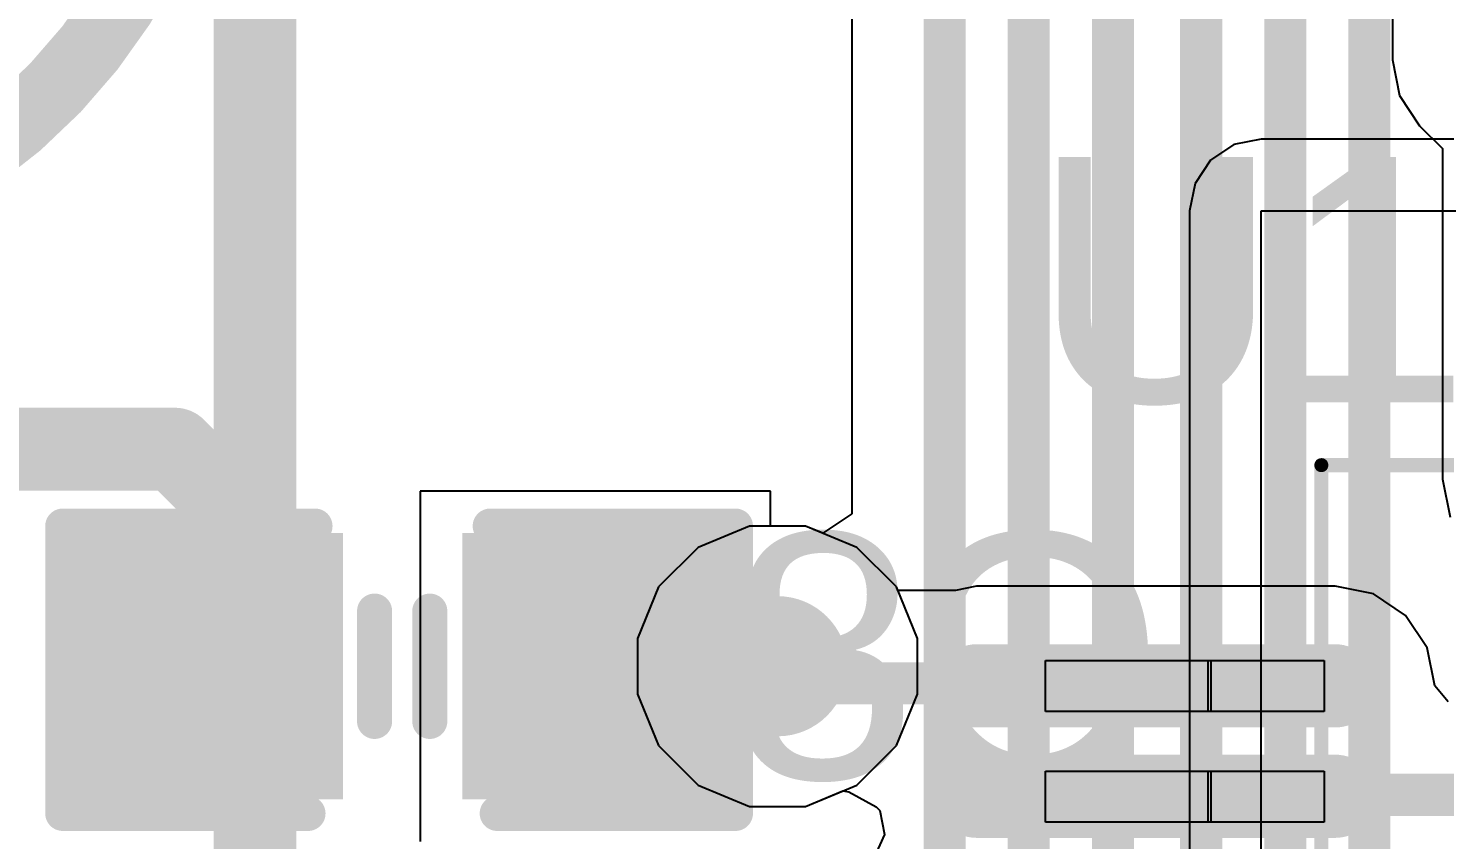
# Model space of a CAD drawing. Header units: inches. Extents: x -1 to 1.07, y -0.9 to 1.08.
# Drawn here: x -0.7209 to -0.5188, y 0.0703 to 0.186 of the extents above; entities that cross this region are included whole.
import ezdxf

# ---------------------------------------------------------------- set-up
doc = ezdxf.new("R2010")
doc.units = ezdxf.units.IN
doc.header["$MEASUREMENT"] = 0
for name, color, linetype in [('BottomLayer', 5, 'Continuous'), ('BottomOverlay', 54, 'Continuous'), ('BottomPaste', 16, 'Continuous'), ('BottomSolder', 6, 'Continuous'), ('Mechanical15', 56, 'Continuous'), ('MidLayer1', 16, 'Continuous'), ('MidLayer2', 76, 'Continuous'), ('MultiLayer', 9, 'Continuous'), ('PadHoleLayer', 156, 'Continuous'), ('TopLayer', 1, 'Continuous'), ('TopOverlay', 2, 'Continuous'), ('TopPaste', 8, 'Continuous'), ('TopSolder', 216, 'Continuous'), ('ViaHoleLayer', 16, 'Continuous')]:
    doc.layers.add(name, color=color, linetype=linetype)
doc.styles.add('Arial', font='', dxfattribs={"height": 0.2})
doc.styles.get('Arial').set_extended_font_data('Arial')

# ---------------------------------------------------------------- blocks, each defined once
blk = doc.blocks.new('MIC_TH_BD4_0_P2_00_D0_4_L_FD_15')
at = {"layer": 'BottomLayer'}
h = blk.add_hatch(color=5, dxfattribs=at)
edge = h.paths.add_edge_path()
edge.add_arc((-0.02756, 0), 0.02165, 0, 360)
blk.add_hatch(color=5, dxfattribs=at).paths.add_polyline_path([(0.04921, 0.02165), (0.04921, -0.02165), (0.00591, -0.02165), (0.00591, 0.02165)])
at = {"layer": 'BottomSolder'}
h = blk.add_hatch(color=6, dxfattribs=at)
edge = h.paths.add_edge_path()
edge.add_arc((-0.02756, 0), 0.02565, 0, 360)
blk.add_hatch(color=6, dxfattribs=at).paths.add_polyline_path([(0.05321, 0.02565), (0.05321, -0.02565), (0.00191, -0.02565), (0.00191, 0.02565)])
at = {"layer": 'MidLayer1'}
h = blk.add_hatch(color=16, dxfattribs=at)
edge = h.paths.add_edge_path()
edge.add_arc((-0.02756, 0), 0.02165, 0, 360)
blk.add_hatch(color=16, dxfattribs=at).paths.add_polyline_path([(0.04921, 0.02165), (0.04921, -0.02165), (0.00591, -0.02165), (0.00591, 0.02165)])
at = {"layer": 'MidLayer2'}
h = blk.add_hatch(color=76, dxfattribs=at)
edge = h.paths.add_edge_path()
edge.add_arc((-0.02756, 0), 0.02165, 0, 360)
blk.add_hatch(color=76, dxfattribs=at).paths.add_polyline_path([(0.04921, 0.02165), (0.04921, -0.02165), (0.00591, -0.02165), (0.00591, 0.02165)])
at = {"layer": 'MultiLayer'}
h = blk.add_hatch(color=9, dxfattribs=at)
edge = h.paths.add_edge_path()
edge.add_arc((-0.02756, 0), 0.02165, 0, 360)
blk.add_hatch(color=9, dxfattribs=at).paths.add_polyline_path([(0.04921, 0.02165), (0.04921, -0.02165), (0.00591, -0.02165), (0.00591, 0.02165)])
at = {"layer": 'PadHoleLayer'}
h = blk.add_hatch(color=156, dxfattribs=at)
edge = h.paths.add_edge_path()
edge.add_arc((-0.02756, 0), 0.01378, 0, 360)
h = blk.add_hatch(color=156, dxfattribs=at)
edge = h.paths.add_edge_path()
edge.add_arc((0.02756, 0), 0.01378, 0, 360)
at = {"layer": 'TopLayer'}
h = blk.add_hatch(color=1, dxfattribs=at)
edge = h.paths.add_edge_path()
edge.add_arc((-0.02756, 0), 0.02165, 0, 360)
blk.add_hatch(color=1, dxfattribs=at).paths.add_polyline_path([(0.04921, 0.02165), (0.04921, -0.02165), (0.00591, -0.02165), (0.00591, 0.02165)])
at = {"layer": 'TopSolder'}
h = blk.add_hatch(color=216, dxfattribs=at)
edge = h.paths.add_edge_path()
edge.add_arc((-0.02756, 0), 0.02565, 0, 360)
blk.add_hatch(color=216, dxfattribs=at).paths.add_polyline_path([(0.05321, 0.02565), (0.05321, -0.02565), (0.00191, -0.02565), (0.00191, 0.02565)])
at = {"layer": 'TopOverlay'}
for points in [[(0.07874, -0.02165, 0.01, 0.01, 1), (-0.07874, -0.02165, 0.01, 0.01, 1)], [(-0.08124, -0.02165, 0.005, 0.005, 1), (-0.07624, -0.02165, 0.005, 0.005, 1)], [(0.07624, -0.02165, 0.005, 0.005, 1), (0.08124, -0.02165, 0.005, 0.005, 1)], [(-0.0325, -0.03, 0.005, 0.005, 1), (-0.0275, -0.03, 0.005, 0.005, 1)], [(0.0275, -0.03, 0.005, 0.005, 1), (0.0325, -0.03, 0.005, 0.005, 1)], [(0.0075, -0.04999, 0.005, 0.005, 1), (0.0125, -0.04999, 0.005, 0.005, 1)], [(0.0475, -0.04999, 0.005, 0.005, 1), (0.0525, -0.04999, 0.005, 0.005, 1)], [(-0.0325, -0.07, 0.005, 0.005, 1), (-0.0275, -0.07, 0.005, 0.005, 1)], [(0.0275, -0.07, 0.005, 0.005, 1), (0.0325, -0.07, 0.005, 0.005, 1)]]:
    blk.add_lwpolyline(points, format="xyseb", close=True, dxfattribs=at)
for points in [[(-0.03, -0.03, 0.01, 0.01, 0), (-0.03, -0.07, 0.01, 0.01, 0)], [(0.03, -0.07, 0.01, 0.01, 0), (0.03, -0.03, 0.01, 0.01, 0)], [(0.05, -0.04999, 0.01, 0.01, 0), (0.01, -0.04999, 0.01, 0.01, 0)]]:
    blk.add_lwpolyline(points, format="xyseb", dxfattribs=at)
blk = doc.blocks.new('IC_V3S_22')
at = {"layer": 'TopLayer'}
h = blk.add_hatch(color=1, dxfattribs=at)
edge = h.paths.add_edge_path()
edge.add_arc((-0.31979, 0.2441), 0.003937, 90, 270)
edge.add_line((-0.31979, 0.240163), (-0.26861, 0.240163))
edge.add_arc((-0.26861, 0.2441), 0.003937, 270, 450)
edge.add_line((-0.26861, 0.248037), (-0.31979, 0.248037))
h = blk.add_hatch(color=1, dxfattribs=at)
edge = h.paths.add_edge_path()
edge.add_arc((-0.31979, 0.22835), 0.003937, 90, 270)
edge.add_line((-0.31979, 0.224413), (-0.26861, 0.224413))
edge.add_arc((-0.26861, 0.22835), 0.003937, 270, 450)
edge.add_line((-0.26861, 0.232287), (-0.31979, 0.232287))
at = {"layer": 'TopPaste'}
h = blk.add_hatch(color=8, dxfattribs=at)
edge = h.paths.add_edge_path()
edge.add_arc((-0.31979, 0.2441), 0.003937, 90, 270)
edge.add_line((-0.31979, 0.240163), (-0.26861, 0.240163))
edge.add_arc((-0.26861, 0.2441), 0.003937, 270, 450)
edge.add_line((-0.26861, 0.248037), (-0.31979, 0.248037))
h = blk.add_hatch(color=8, dxfattribs=at)
edge = h.paths.add_edge_path()
edge.add_arc((-0.31979, 0.22835), 0.003937, 90, 270)
edge.add_line((-0.31979, 0.224413), (-0.26861, 0.224413))
edge.add_arc((-0.26861, 0.22835), 0.003937, 270, 450)
edge.add_line((-0.26861, 0.232287), (-0.31979, 0.232287))
at = {"layer": 'TopSolder'}
h = blk.add_hatch(color=216, dxfattribs=at)
edge = h.paths.add_edge_path()
edge.add_arc((-0.31979, 0.2441), 0.005937, 90, 270)
edge.add_line((-0.31979, 0.238163), (-0.26861, 0.238163))
edge.add_arc((-0.26861, 0.2441), 0.005937, 270, 450)
edge.add_line((-0.26861, 0.250037), (-0.31979, 0.250037))
h = blk.add_hatch(color=216, dxfattribs=at)
edge = h.paths.add_edge_path()
edge.add_arc((-0.31979, 0.22835), 0.005937, 90, 270)
edge.add_line((-0.31979, 0.222413), (-0.26861, 0.222413))
edge.add_arc((-0.26861, 0.22835), 0.005937, 270, 450)
edge.add_line((-0.26861, 0.234287), (-0.31979, 0.234287))
at = {"layer": 'Mechanical15'}
for p, q in [((-0.309961, 0.240458), (-0.309961, 0.247742)), ((-0.309961, 0.247742), (-0.286339, 0.247742)), ((-0.286732, 0.240458), (-0.286732, 0.247742)), ((-0.286732, 0.247742), (-0.270197, 0.247742)), ((-0.286339, 0.247742), (-0.286339, 0.240458)), ((-0.270197, 0.247742), (-0.270197, 0.240458)), ((-0.309961, 0.240458), (-0.309961, 0.240458)), ((-0.286339, 0.240458), (-0.309961, 0.240458)), ((-0.286732, 0.240458), (-0.286732, 0.240458)), ((-0.270197, 0.240458), (-0.286732, 0.240458)), ((-0.309961, 0.224658), (-0.309961, 0.231942)), ((-0.309961, 0.231942), (-0.286339, 0.231942)), ((-0.286732, 0.224658), (-0.286732, 0.231942)), ((-0.286732, 0.231942), (-0.270197, 0.231942)), ((-0.286339, 0.231942), (-0.286339, 0.224658)), ((-0.270197, 0.231942), (-0.270197, 0.224658)), ((-0.309961, 0.224658), (-0.309961, 0.224658)), ((-0.286339, 0.224658), (-0.309961, 0.224658)), ((-0.286732, 0.224658), (-0.286732, 0.224658)), ((-0.270197, 0.224658), (-0.286732, 0.224658))]:
    blk.add_line(p, q, dxfattribs=at)
for points in [[(-0.270591, 0.275591, 0.002, 0.002, 0), (0.280591, 0.275591, 0.002, 0.002, 0)], [(-0.270591, -0.275591, 0.002, 0.002, 0), (-0.270591, 0.275591, 0.002, 0.002, 0)]]:
    blk.add_lwpolyline(points, format="xyseb", dxfattribs=at)
blk.add_lwpolyline([(-0.271091, 0.275591, 0.001, 0.001, 1), (-0.270091, 0.275591, 0.001, 0.001, 1)], format="xyseb", close=True, dxfattribs=at)
blk.add_lwpolyline([(-0.271091, 0.275591, 0.001, 0.001, 1), (-0.270091, 0.275591, 0.001, 0.001, 1)], format="xyseb", close=True, dxfattribs=at)
blk = doc.blocks.new('C0603_S_B_121')
at = {"layer": 'BottomLayer'}
for points in [[(-0.015, 0.015), (0.015, 0.015), (0.015, -0.015), (-0.015, -0.015)], [(0.04, 0.015), (0.07, 0.015), (0.07, -0.015), (0.04, -0.015)]]:
    blk.add_hatch(color=5, dxfattribs=at).paths.add_polyline_path(points)
at = {"layer": 'BottomPaste'}
for points in [[(-0.015, 0.015), (0.015, 0.015), (0.015, -0.015), (-0.015, -0.015)], [(0.04, 0.015), (0.07, 0.015), (0.07, -0.015), (0.04, -0.015)]]:
    blk.add_hatch(color=16, dxfattribs=at).paths.add_polyline_path(points)
at = {"layer": 'BottomSolder'}
for points in [[(-0.019, 0.019), (0.019, 0.019), (0.019, -0.019), (-0.019, -0.019)], [(0.036, 0.019), (0.074, 0.019), (0.074, -0.019), (0.036, -0.019)]]:
    blk.add_hatch(color=6, dxfattribs=at).paths.add_polyline_path(points)
at = {"layer": 'BottomOverlay'}
for points in [[(0.014, 0.021, 0.005, 0.005, 0), (-0.02, 0.021, 0.005, 0.005, 0)], [(-0.02, 0.01, 0.005, 0.005, 0), (-0.02, 0.021, 0.005, 0.005, 0)], [(0.076, 0.021, 0.005, 0.005, 0), (0.041, 0.021, 0.005, 0.005, 0)], [(0.076, 0.021, 0.005, 0.005, 0), (0.076, 0.011, 0.005, 0.005, 0)], [(-0.02, 0.01, 0.005, 0.005, 0), (-0.02, -0.02, 0.005, 0.005, 0)], [(0.076, -0.02, 0.005, 0.005, 0), (0.076, 0.011, 0.005, 0.005, 0)], [(0.02362, 0.00787, 0.005, 0.005, 0), (0.02362, -0.00787, 0.005, 0.005, 0)], [(0.0315, 0.00787, 0.005, 0.005, 0), (0.0315, -0.00787, 0.005, 0.005, 0)], [(0.015, -0.02, 0.005, 0.005, 0), (-0.02, -0.02, 0.005, 0.005, 0)], [(0.076, -0.02, 0.005, 0.005, 0), (0.04, -0.02, 0.005, 0.005, 0)]]:
    blk.add_lwpolyline(points, format="xyseb", dxfattribs=at)
for points in [[(-0.02125, 0.021, 0.0025, 0.0025, 1), (-0.01875, 0.021, 0.0025, 0.0025, 1)], [(-0.02125, 0.021, 0.0025, 0.0025, 1), (-0.01875, 0.021, 0.0025, 0.0025, 1)], [(0.01275, 0.021, 0.0025, 0.0025, 1), (0.01525, 0.021, 0.0025, 0.0025, 1)], [(0.03975, 0.021, 0.0025, 0.0025, 1), (0.04225, 0.021, 0.0025, 0.0025, 1)], [(0.07475, 0.021, 0.0025, 0.0025, 1), (0.07725, 0.021, 0.0025, 0.0025, 1)], [(0.07475, 0.021, 0.0025, 0.0025, 1), (0.07725, 0.021, 0.0025, 0.0025, 1)], [(-0.02125, 0.01, 0.0025, 0.0025, 1), (-0.01875, 0.01, 0.0025, 0.0025, 1)], [(-0.02125, 0.01, 0.0025, 0.0025, 1), (-0.01875, 0.01, 0.0025, 0.0025, 1)], [(0.07475, 0.011, 0.0025, 0.0025, 1), (0.07725, 0.011, 0.0025, 0.0025, 1)], [(0.07475, 0.011, 0.0025, 0.0025, 1), (0.07725, 0.011, 0.0025, 0.0025, 1)], [(0.02237, 0.00787, 0.0025, 0.0025, 1), (0.02487, 0.00787, 0.0025, 0.0025, 1)], [(0.03025, 0.00787, 0.0025, 0.0025, 1), (0.03275, 0.00787, 0.0025, 0.0025, 1)], [(0.02237, -0.00787, 0.0025, 0.0025, 1), (0.02487, -0.00787, 0.0025, 0.0025, 1)], [(0.03025, -0.00787, 0.0025, 0.0025, 1), (0.03275, -0.00787, 0.0025, 0.0025, 1)], [(-0.02125, -0.02, 0.0025, 0.0025, 1), (-0.01875, -0.02, 0.0025, 0.0025, 1)], [(-0.02125, -0.02, 0.0025, 0.0025, 1), (-0.01875, -0.02, 0.0025, 0.0025, 1)], [(0.01375, -0.02, 0.0025, 0.0025, 1), (0.01625, -0.02, 0.0025, 0.0025, 1)], [(0.03875, -0.02, 0.0025, 0.0025, 1), (0.04125, -0.02, 0.0025, 0.0025, 1)], [(0.07475, -0.02, 0.0025, 0.0025, 1), (0.07725, -0.02, 0.0025, 0.0025, 1)], [(0.07475, -0.02, 0.0025, 0.0025, 1), (0.07725, -0.02, 0.0025, 0.0025, 1)]]:
    blk.add_lwpolyline(points, format="xyseb", close=True, dxfattribs=at)

msp = doc.modelspace()

# ---------------------------------------------------------------- hatches: boundary and pattern name
at = {"layer": 'BottomLayer'}
h = msp.add_hatch(color=5, dxfattribs=at)
edge = h.paths.add_edge_path()
edge.add_arc((-0.614, 0.095), 0.01, 0, 360)
at = {"layer": 'MidLayer1'}
h = msp.add_hatch(color=16, dxfattribs=at)
edge = h.paths.add_edge_path()
edge.add_arc((-0.614, 0.095), 0.01, 0, 360)
at = {"layer": 'MidLayer2'}
h = msp.add_hatch(color=76, dxfattribs=at)
edge = h.paths.add_edge_path()
edge.add_arc((-0.614, 0.095), 0.01, 0, 360)
at = {"layer": 'TopLayer'}
h = msp.add_hatch(color=1, dxfattribs=at)
edge = h.paths.add_edge_path()
edge.add_arc((-0.614, 0.095), 0.01, 0, 360)
at = {"layer": 'ViaHoleLayer'}
h = msp.add_hatch(color=16, dxfattribs=at)
edge = h.paths.add_edge_path()
edge.add_arc((-0.614, 0.095), 0.005, 0, 360)

# ---------------------------------------------------------------- linework, layer by layer
at = {"layer": 'BottomLayer'}
for p, q in [((-0.6034, 0.45179), (-0.6034, 0.11676)), ((-0.615, 0.12), (-0.665, 0.12)), ((-0.665, 0.12), (-0.665, 0.07)), ((-0.615, 0.115), (-0.615, 0.12)), ((-0.6034, 0.11676), (-0.60755, 0.11398)), ((-0.61002, 0.115), (-0.615, 0.115)), ((-0.60755, 0.11398), (-0.61002, 0.115))]:
    msp.add_line(p, q, dxfattribs=at)
for points in [[(-0.52953, -0.39047, 0.006, 0.006, 0), (-0.52953, 0.61937, 0.006, 0.006, 0)], [(-0.54153, -0.41299, 0.006, 0.006, 0), (-0.54153, 0.6144, 0.006, 0.006, 0)], [(-0.55354, -0.43314, 0.006, 0.006, 0), (-0.55354, 0.59575, 0.006, 0.006, 0)], [(-0.56614, -0.45786, 0.006, 0.006, 0), (-0.56614, 0.57814, 0.006, 0.006, 0)], [(-0.57814, -0.41063, 0.006, 0.006, 0), (-0.57814, 0.56011, 0.006, 0.006, 0)], [(-0.59014, -0.40566, 0.006, 0.006, 0), (-0.59014, 0.55514, 0.006, 0.006, 0)], [(-0.64, 0.095, 0.006, 0.006, 0), (-0.614, 0.095, 0.006, 0.006, 0)]]:
    msp.add_lwpolyline(points, format="xyseb", dxfattribs=at)
for points in [[(-0.6415, 0.095, 0.003, 0.003, 1), (-0.6385, 0.095, 0.003, 0.003, 1)], [(-0.6155, 0.095, 0.003, 0.003, 1), (-0.6125, 0.095, 0.003, 0.003, 1)]]:
    msp.add_lwpolyline(points, format="xyseb", close=True, dxfattribs=at)
at = {"layer": 'MidLayer1'}
for p, q in [((-0.61798, 0.115), (-0.62533, 0.11196)), ((-0.61002, 0.115), (-0.61798, 0.115)), ((-0.60267, 0.11196), (-0.61002, 0.115)), ((-0.62533, 0.11196), (-0.63096, 0.10633)), ((-0.59704, 0.10633), (-0.60267, 0.11196)), ((-0.63096, 0.10633), (-0.634, 0.09898)), ((-0.594, 0.09898), (-0.59704, 0.10633)), ((-0.634, 0.09898), (-0.634, 0.09102)), ((-0.594, 0.09102), (-0.594, 0.09898)), ((-0.634, 0.09102), (-0.63096, 0.08367)), ((-0.59704, 0.08367), (-0.594, 0.09102)), ((-0.63096, 0.08367), (-0.62533, 0.07804)), ((-0.60267, 0.07804), (-0.59704, 0.08367)), ((-0.62533, 0.07804), (-0.61798, 0.075)), ((-0.61002, 0.075), (-0.60267, 0.07804)), ((-0.61798, 0.075), (-0.61002, 0.075))]:
    msp.add_line(p, q, dxfattribs=at)
at = {"layer": 'MidLayer2'}
for p, q in [((-0.545, 0.1702), (-0.5489, 0.16942)), ((-0.2302, 0.1702), (-0.545, 0.1702)), ((-0.5489, 0.16942), (-0.55221, 0.16721)), ((-0.55221, 0.16721), (-0.55442, 0.1639)), ((-0.55442, 0.1639), (-0.5552, 0.16)), ((-0.5552, 0.16), (-0.5552, -0.235)), ((-0.545, -0.235), (-0.545, 0.16)), ((-0.545, 0.16), (-0.22, 0.16)), ((-0.61798, 0.115), (-0.62533, 0.11196)), ((-0.61002, 0.115), (-0.61798, 0.115)), ((-0.60267, 0.11196), (-0.61002, 0.115)), ((-0.62533, 0.11196), (-0.63096, 0.10633)), ((-0.59704, 0.10633), (-0.60267, 0.11196)), ((-0.63096, 0.10633), (-0.634, 0.09898)), ((-0.594, 0.09898), (-0.59704, 0.10633)), ((-0.634, 0.09898), (-0.634, 0.09102)), ((-0.594, 0.09102), (-0.594, 0.09898)), ((-0.634, 0.09102), (-0.63096, 0.08367)), ((-0.59704, 0.08367), (-0.594, 0.09102)), ((-0.63096, 0.08367), (-0.62533, 0.07804)), ((-0.60267, 0.07804), (-0.59704, 0.08367)), ((-0.62533, 0.07804), (-0.61798, 0.075)), ((-0.61002, 0.075), (-0.60267, 0.07804)), ((-0.61798, 0.075), (-0.61002, 0.075))]:
    msp.add_line(p, q, dxfattribs=at)
at = {"layer": 'TopLayer'}
for p, q in [((-0.52625, 0.23577), (-0.52625, 0.1815)), ((-0.52625, 0.1815), (-0.52525, 0.17643)), ((-0.52525, 0.17643), (-0.52237, 0.17213)), ((-0.52237, 0.17213), (-0.51911, 0.16886)), ((-0.51911, 0.16886), (-0.51911, 0.12171)), ((-0.51911, 0.12171), (-0.51803, 0.11627)), ((-0.61798, 0.115), (-0.62533, 0.11196)), ((-0.61002, 0.115), (-0.61798, 0.115)), ((-0.60267, 0.11196), (-0.61002, 0.115)), ((-0.62533, 0.11196), (-0.63096, 0.10633)), ((-0.59704, 0.10633), (-0.60267, 0.11196)), ((-0.63096, 0.10633), (-0.634, 0.09898)), ((-0.59683, 0.10581), (-0.59704, 0.10633)), ((-0.58859, 0.10581), (-0.59683, 0.10581)), ((-0.58559, 0.10641), (-0.58859, 0.10581)), ((-0.53441, 0.10641), (-0.58559, 0.10641)), ((-0.52897, 0.10533), (-0.53441, 0.10641)), ((-0.52436, 0.10225), (-0.52897, 0.10533)), ((-0.52128, 0.09764), (-0.52436, 0.10225)), ((-0.634, 0.09898), (-0.634, 0.09102)), ((-0.5202, 0.0922), (-0.52128, 0.09764)), ((-0.634, 0.09102), (-0.63096, 0.08367)), ((-0.51831, 0.0899), (-0.5202, 0.0922)), ((-0.63096, 0.08367), (-0.62533, 0.07804)), ((-0.62533, 0.07804), (-0.61798, 0.075)), ((-0.61002, 0.075), (-0.60466, 0.07722)), ((-0.60466, 0.07722), (-0.60383, 0.07709)), ((-0.60383, 0.07709), (-0.5999, 0.07496)), ((-0.61798, 0.075), (-0.61002, 0.075)), ((-0.5999, 0.07496), (-0.59939, 0.0744)), ((-0.59939, 0.0744), (-0.59872, 0.07101)), ((-0.59872, 0.07101), (-0.60074, 0.06656))]:
    msp.add_line(p, q, dxfattribs=at)
for points in [[(-0.614, 0.095, 0.006, 0.006, 0), (-0.61156, 0.09256, 0.006, 0.006, 0)], [(-0.61156, 0.09256, 0.006, 0.006, 0), (-0.56036, 0.09256, 0.006, 0.006, 0)], [(-0.56036, 0.09256, 0.006, 0.006, 0), (-0.56, 0.0922, 0.006, 0.006, 0)], [(-0.56, 0.07645, 0.006, 0.006, 0), (-0.5598, 0.07665, 0.006, 0.006, 0)], [(-0.5598, 0.07665, 0.006, 0.006, 0), (-0.48835, 0.07665, 0.006, 0.006, 0)]]:
    msp.add_lwpolyline(points, format="xyseb", dxfattribs=at)
for points in [[(-0.6155, 0.095, 0.003, 0.003, 1), (-0.6125, 0.095, 0.003, 0.003, 1)], [(-0.61306, 0.09256, 0.003, 0.003, 1), (-0.61006, 0.09256, 0.003, 0.003, 1)], [(-0.61306, 0.09256, 0.003, 0.003, 1), (-0.61006, 0.09256, 0.003, 0.003, 1)], [(-0.56186, 0.09256, 0.003, 0.003, 1), (-0.55886, 0.09256, 0.003, 0.003, 1)], [(-0.56186, 0.09256, 0.003, 0.003, 1), (-0.55886, 0.09256, 0.003, 0.003, 1)], [(-0.5615, 0.0922, 0.003, 0.003, 1), (-0.5585, 0.0922, 0.003, 0.003, 1)], [(-0.5615, 0.07645, 0.003, 0.003, 1), (-0.5585, 0.07645, 0.003, 0.003, 1)], [(-0.5613, 0.07665, 0.003, 0.003, 1), (-0.5583, 0.07665, 0.003, 0.003, 1)], [(-0.5613, 0.07665, 0.003, 0.003, 1), (-0.5583, 0.07665, 0.003, 0.003, 1)]]:
    msp.add_lwpolyline(points, format="xyseb", close=True, dxfattribs=at)
at = {"layer": 'TopOverlay'}
for points in [[(-0.68858, 0.11457, 0.01181, 0.01181, 0), (-0.68858, 0.3622, 0.01181, 0.01181, 0)], [(-0.97953, 0.12598, 0.01181, 0.01181, 0), (-0.7, 0.12598, 0.01181, 0.01181, 0)], [(-0.7, 0.12598, 0.01181, 0.01181, 0), (-0.68858, 0.11457, 0.01181, 0.01181, 0)], [(-0.68858, -0.3874, 0.01181, 0.01181, 0), (-0.68858, 0.11457, 0.01181, 0.01181, 0)]]:
    msp.add_lwpolyline(points, format="xyseb", dxfattribs=at)
for points in [[(-0.70295, 0.12598, 0.00591, 0.00591, 1), (-0.69705, 0.12598, 0.00591, 0.00591, 1)], [(-0.70295, 0.12598, 0.00591, 0.00591, 1), (-0.69705, 0.12598, 0.00591, 0.00591, 1)], [(-0.69154, 0.11457, 0.00591, 0.00591, 1), (-0.68563, 0.11457, 0.00591, 0.00591, 1)], [(-0.69154, 0.11457, 0.00591, 0.00591, 1), (-0.68563, 0.11457, 0.00591, 0.00591, 1)], [(-0.69154, 0.11457, 0.00591, 0.00591, 1), (-0.68563, 0.11457, 0.00591, 0.00591, 1)]]:
    msp.add_lwpolyline(points, format="xyseb", close=True, dxfattribs=at)

# ---------------------------------------------------------------- block references
at = {"rotation": 180}
for name, p in [('MIC_TH_BD4_0_P2_00_D0_4_L_FD_15', (-0.77402, 0.21024)), ('C0603_S_B_121', (-0.64, 0.095))]:
    msp.add_blockref(name, p, dxfattribs=at)
msp.add_blockref('IC_V3S_22', (-0.2658, -0.1519))

# ---------------------------------------------------------------- texts
at = {"layer": 'BottomOverlay', "style": 'Arial', "text_generation_flag": 2}
msp.add_text('C8', height=0.035, dxfattribs=at).set_placement((-0.55864, 0.07897))
at = {"layer": 'TopOverlay', "style": 'Arial'}
msp.add_text('U1', height=0.035, dxfattribs=at).set_placement((-0.57766, 0.13267))

doc.saveas('drawing.dxf')
